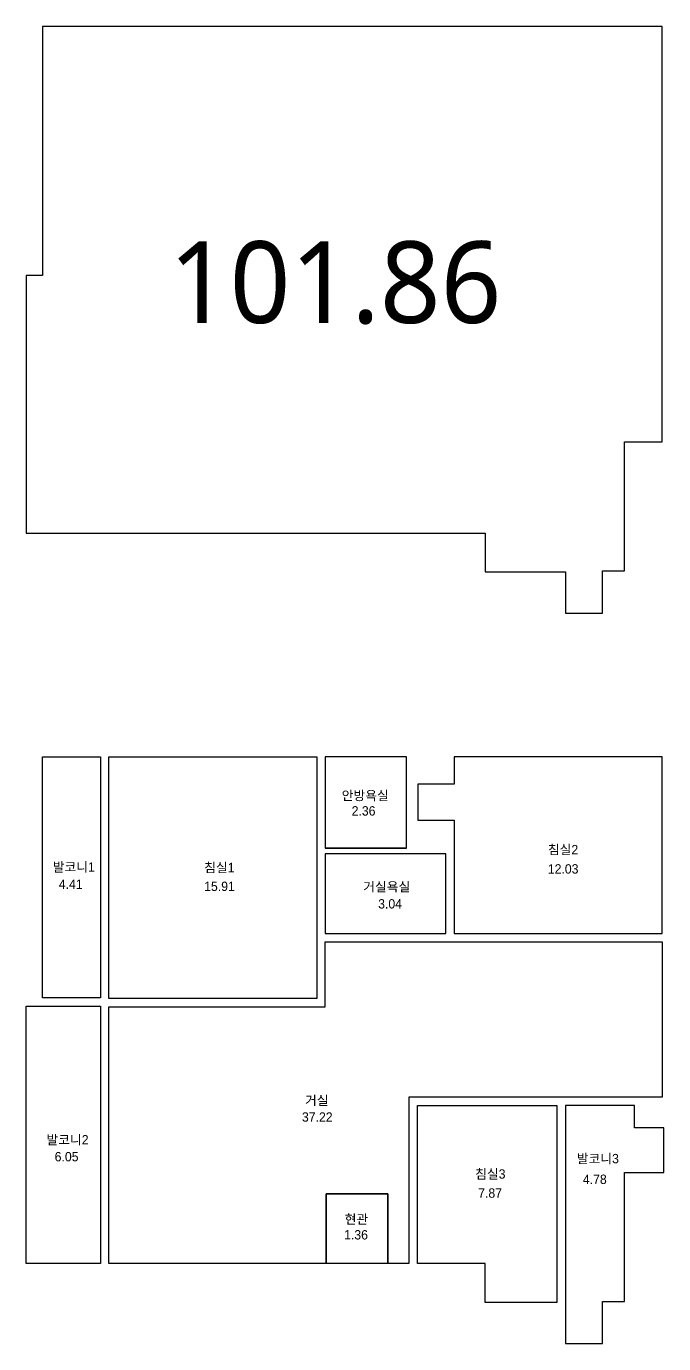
# Model space of a CAD drawing. Header units: inches. Extents: x 38372 to 259385, y 31566 to 93830.
# Drawn here: x 75268 to 86615, y 70393 to 93830 of the extents above; entities that cross this region are included whole.
import ezdxf
from ezdxf.enums import TextEntityAlignment as Align

# ---------------------------------------------------------------- set-up
doc = ezdxf.new("R2010")
doc.units = ezdxf.units.IN
doc.header["$LTSCALE"] = 50
doc.header["$MEASUREMENT"] = 0
doc.layers.add('03-TEXT', color=3, linetype='Continuous')
doc.layers.add('AREA', color=6, linetype='Continuous')
doc.styles.get("Standard").update_dxf_attribs({"font": 'malgun.ttf'})
doc.styles.add('코레일둥고', font='Korail_Round_Gothic_Medium.ttf')

msp = doc.modelspace()

# ---------------------------------------------------------------- linework, layer by layer
at = {"layer": 'AREA'}
for p, q in [((82038, 79207.5), (80588, 79207.5)), ((80605, 73057.5), (81705, 73057.5)), ((80605, 73057.5), (80605, 71816.5)), ((81705, 73057.5), (81705, 71816.5))]:
    msp.add_line(p, q, dxfattribs=at)
for points in [[(86588, 93830.5), (75558, 93830.5), (75558, 89395.5), (75268, 89395.5), (75268, 84815.5), (83439, 84815.5), (83439, 84122.5), (84865, 84122.5), (84865, 83390.5), (85525, 83390.5), (85525, 84140.5), (85915, 84140.5), (85915, 86438.5), (86588, 86438.5), (86588, 93830.5)], [(76738, 71817.5), (76738, 76382.5), (80588, 76382.5), (80588, 77542.5), (86588, 77542.5), (86588, 74777.5), (82080, 74777.5), (82080, 71817.5), (81705, 71817.5), (81705, 73057.5), (80605, 73057.5), (80605, 71817.5), (76738, 71817.5)], [(84865, 70392.5), (85525, 70392.5), (85525, 71142.5), (85915, 71142.5), (85915, 73440.5), (86615, 73440.5), (86615, 74232.5), (86093, 74232.5), (86093, 74627.5), (84865, 74627.5), (84865, 70392.5)]]:
    msp.add_lwpolyline(points, dxfattribs=at)
for points in [[(75558, 80832.5), (76588, 80832.5), (76588, 76547.5), (75558, 76547.5)], [(76738, 80832.5), (80438, 80832.5), (80438, 76532.5), (76738, 76532.5)], [(80588, 79207.5), (82038, 79207.5), (82038, 80832.5), (80588, 80832.5)], [(86588, 80832.5), (82888, 80832.5), (82888, 80347.5), (82238, 80347.5), (82238, 79707.5), (82888, 79707.5), (82888, 77692.5), (86588, 77692.5)], [(82738, 79107.5), (80588, 79107.5), (80588, 77692.5), (82738, 77692.5)], [(75268, 76397.5), (76588, 76397.5), (76588, 71817.5), (75268, 71817.5)], [(84715, 71124.5), (83439, 71124.5), (83439, 71817.5), (82230, 71817.5), (82230, 74627.5), (84715, 74627.5)], [(80605, 71817.5), (80605, 73057.5), (81705, 73057.5), (81705, 71816.5)]]:
    msp.add_lwpolyline(points, close=True, dxfattribs=at)

# ---------------------------------------------------------------- texts
at = {"layer": '03-TEXT', "style": '코레일둥고'}
for s, p in [('안방욕실', (81301.7, 80061.5)), ('침실2', (84823.5, 79099.3)), ('발코니1', (76112.9, 78789.2)), ('침실1', (78704.3, 78780.8)), ('거실욕실', (81684.8, 78437.6)), ('거실', (80439.4, 74637.1)), ('발코니2', (76002, 73937.1)), ('발코니3', (85443.6, 73601.5)), ('침실3', (83528.6, 73328.1))]:
    msp.add_text(s, height=166.67, dxfattribs=at).set_placement(p, align=Align.CENTER)
for s, p in [('2.36', (81484.3, 79788.5)), ('12.03', (85098.2, 78756)), ('4.41', (76270.3, 78483.7)), ('15.91', (78979.6, 78446.4)), ('3.04', (81956.4, 78134.6)), ('37.22', (80720.7, 74341.6)), ('6.05', (76197.2, 73635.9)), ('4.78', (85601.3, 73233.8)), ('7.87', (83736.9, 72988.9)), ('현관', (81355.2, 72524.2)), ('1.36', (81349.8, 72245.8))]:
    msp.add_text(s, height=166.67, dxfattribs=at).set_placement(p, align=Align.RIGHT)
at = {"layer": 'AREA'}
msp.add_text('101.86', height=1453.67, dxfattribs=at).set_placement((83727.9, 88552.2), align=Align.RIGHT)

doc.saveas('drawing.dxf')
